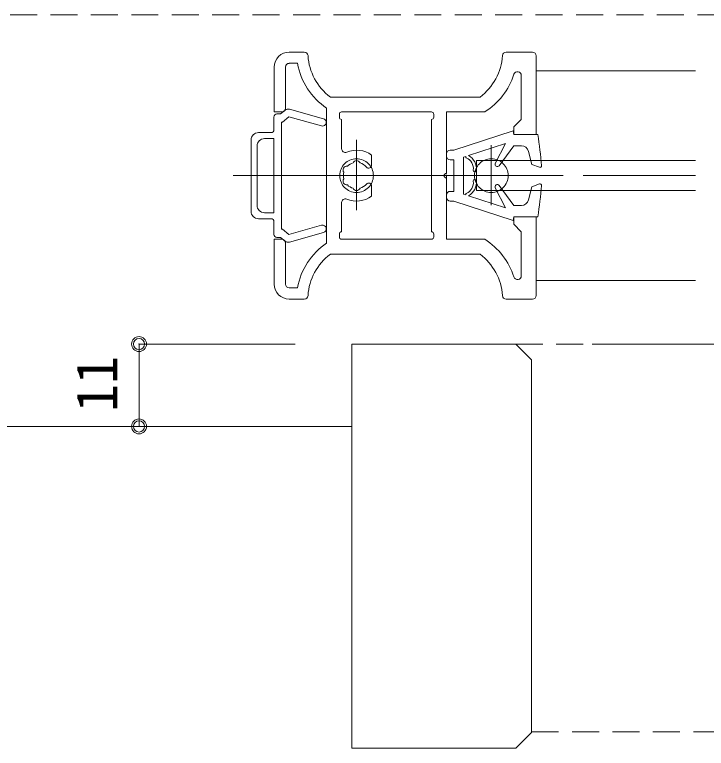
# Model space of a CAD drawing. Units: millimetres on the paper, enlarged 5 times, with parts at other scales. Extents: x -992 to 1008, y -685 to 700.
# Drawn here: x -589.6 to -435.6, y -444.3 to -281 of the extents above; entities that cross this region are included whole.
import ezdxf
from ezdxf.enums import TextEntityAlignment as Align

# ---------------------------------------------------------------- set-up
doc = ezdxf.new("R2010")
doc.units = ezdxf.units.MM
doc.header["$LTSCALE"] = 5
doc.header["$PDMODE"] = 32
doc.header["$PDSIZE"] = 2.5
for name, pattern in [('CHAIN1', [8, 5, -1, 1, -1]), ('DASHED1', [1.8, 1.2, -0.6]), ('DOUBLE_CHAIN1', [8.8, 5, -1, 0.6, -0.6, 0.6, -1])]:
    doc.linetypes.add(name, pattern=pattern)
doc.layers.add('2-0_18', color=7, linetype='Continuous', lineweight=18)
doc.styles.add('ＭＳ ゴシック', font='')
doc.styles.get('ＭＳ ゴシック').set_extended_font_data('MS Gothic')

msp = doc.modelspace()

# ---------------------------------------------------------------- linework, layer by layer
at = {"layer": '2-0_18', "linetype": 'DASHED1', "lineweight": 20}
for p, q in [((-743.603, -281.01), (-40.788, -281.01)), ((-478.033, -354.343), (-40.788, -354.343)), ((-474.498, -440.677), (-40.788, -440.677))]:
    msp.add_line(p, q, dxfattribs=at)
at = {"layer": '2-0_18'}
for p, q in [((-528.474, -289.343), (-525.114, -289.343)), ((-480.166, -289.343), (-474.307, -289.343)), ((-473.473, -290.177), (-473.473, -307.677)), ((-526.597, -291.843), (-528.474, -291.843)), ((-531.807, -302.677), (-531.807, -292.677)), ((-529.307, -292.677), (-529.307, -301.843)), ((-438.051, -293.51), (-473.474, -293.51)), ((-476.807, -294.548), (-476.807, -304.343)), ((-485.973, -299.343), (-519.307, -299.343)), ((-520.815, -304.173), (-528.437, -302.047)), ((-520.14, -316.343), (-520.14, -301.816)), ((-530.14, -302.677), (-531.807, -302.677)), ((-530.373, -303.093), (-531.21, -303.093)), ((-529.344, -302.24), (-530.373, -303.093)), ((-529.972, -304.927), (-528.549, -303.746)), ((-528.549, -303.746), (-521.263, -305.779)), ((-517.307, -303.843), (-517.307, -303.177)), ((-516.807, -302.677), (-496.807, -302.677)), ((-496.307, -303.843), (-496.307, -303.177)), ((-493.474, -302.677), (-484.934, -302.677)), ((-493.474, -316.343), (-493.474, -302.677)), ((-531.873, -303.826), (-531.873, -304.093)), ((-531.873, -306.593), (-531.873, -304.093)), ((-530.206, -304.927), (-529.972, -304.927)), ((-530.206, -304.927), (-530.206, -328.76)), ((-516.807, -310.843), (-516.807, -304.343)), ((-496.807, -304.343), (-496.807, -329.343)), ((-532.539, -307.26), (-535.291, -307.26)), ((-533.957, -308.593), (-531.873, -308.593)), ((-531.873, -308.593), (-531.873, -325.093)), ((-536.957, -324.76), (-536.957, -308.927)), ((-535.624, -323.427), (-535.624, -310.26)), ((-481.737, -314.638), (-478.473, -310.177)), ((-478.473, -310.177), (-476.788, -310.177)), ((-492.64, -311.177), (-491.807, -311.177)), ((-510.14, -314.557), (-510.14, -312.261)), ((-491.807, -313.343), (-492.64, -313.343)), ((-491.807, -320.343), (-491.807, -313.358)), ((-489.64, -320.942), (-489.64, -312.745)), ((-486.807, -320.177), (-486.807, -313.51)), ((-438.051, -313.51), (-486.807, -313.51)), ((-520.14, -331.871), (-520.14, -317.343)), ((-493.474, -331.01), (-493.474, -317.343)), ((-510.14, -319.129), (-510.14, -321.426)), ((-482.585, -319.572), (-480.307, -324.014)), ((-478.473, -323.51), (-481.737, -319.048)), ((-474.474, -319.343), (-475.167, -322.232)), ((-472.758, -318.698), (-474.474, -319.343)), ((-492.64, -320.343), (-491.807, -320.343)), ((-489.14, -321.107), (-489.64, -320.942)), ((-489.14, -320.976), (-489.14, -321.107)), ((-480.307, -324.014), (-488.524, -321.309)), ((-486.807, -320.177), (-438.051, -320.177)), ((-516.807, -329.343), (-516.807, -322.843)), ((-491.807, -322.51), (-492.64, -322.51)), ((-478.64, -326.843), (-491.807, -322.51)), ((-476.788, -323.51), (-478.473, -323.51)), ((-532.539, -326.427), (-535.3, -326.427)), ((-533.957, -325.093), (-531.873, -325.093)), ((-478.473, -326.01), (-478.64, -326.843)), ((-478.473, -326.01), (-473.14, -326.01)), ((-478.473, -327.677), (-478.473, -326.01)), ((-473.473, -326.01), (-473.473, -343.51)), ((-531.873, -327.093), (-531.873, -328.26)), ((-531.873, -328.26), (-531.873, -329.921)), ((-476.807, -329.343), (-478.473, -327.677)), ((-528.437, -331.64), (-520.815, -329.513)), ((-517.307, -330.51), (-517.307, -329.843)), ((-496.307, -330.51), (-496.307, -329.843)), ((-476.807, -329.343), (-476.807, -339.139)), ((-531.807, -331.01), (-530.14, -331.01)), ((-531.807, -341.01), (-531.807, -331.01)), ((-531.209, -330.593), (-530.373, -330.593)), ((-530.373, -330.593), (-529.344, -331.446)), ((-496.807, -331.01), (-516.807, -331.01)), ((-484.934, -331.01), (-493.474, -331.01)), ((-529.307, -331.843), (-529.307, -341.01)), ((-519.307, -334.343), (-485.973, -334.343)), ((-473.474, -340.177), (-438.051, -340.177)), ((-528.474, -341.843), (-526.597, -341.843)), ((-525.114, -344.343), (-528.474, -344.343)), ((-474.307, -344.343), (-480.166, -344.343)), ((-514.498, -354.343), (-514.498, -444.343)), ((-478.033, -354.343), (-514.498, -354.343)), ((-478.033, -354.343), (-474.498, -357.879)), ((-474.498, -440.808), (-474.498, -357.879)), ((-514.498, -372.677), (-783.603, -372.677)), ((-474.498, -440.808), (-478.033, -444.343)), ((-478.033, -444.343), (-514.498, -444.343))]:
    msp.add_line(p, q, dxfattribs=at)
at = {"layer": '2-0_18', "linetype": 'DOUBLE_CHAIN1'}
msp.add_line((-520.14, -330.177), (-520.14, -303.51), dxfattribs=at)
at = {"layer": '2-0_18', "linetype": 'DASHED1'}
msp.add_line((-493.473, -307.677), (-493.473, -326.01), dxfattribs=at)
at = {"layer": '2-0_18', "linetype": 'CHAIN1'}
for p, q in [((-513.474, -308.868), (-513.474, -324.565)), ((-483.474, -310.072), (-483.474, -323.406)), ((-438.051, -316.843), (-540.916, -316.843)), ((-521.646, -316.843), (-467.482, -316.843))]:
    msp.add_line(p, q, dxfattribs=at)
at = {"layer": '2-0_18', "color": 4}
for p, q in [((-561.901, -354.343), (-527.155, -354.343)), ((-561.901, -354.343), (-561.901, -372.677)), ((-413.031, -354.343), (-461.046, -354.343)), ((-561.901, -372.677), (-527.155, -372.677))]:
    msp.add_line(p, q, dxfattribs=at)
at = {"layer": '2-0_18'}
for points in [[(-473.14, -307.677), (-478.473, -307.677), (-478.473, -306.01), (-476.807, -304.343)], [(-491.807, -311.177), (-478.64, -306.843), (-478.473, -307.677)], [(-488.524, -312.377), (-480.307, -309.673), (-482.585, -314.115)], [(-475.167, -311.454), (-474.474, -314.343), (-472.758, -314.989)], [(-489.64, -312.745), (-489.14, -312.58), (-489.14, -312.711)], [(-521.263, -327.908), (-528.549, -329.941), (-529.972, -328.76), (-530.206, -328.76)]]:
    msp.add_lwpolyline(points, dxfattribs=at)
at = {"layer": '2-0_18', "linetype": 'DOUBLE_CHAIN1'}
for centre in [(-513.474, -316.843), (-483.474, -316.843)]:
    msp.add_circle(centre, 3.75, dxfattribs=at)
at = {"layer": '2-0_18', "color": 4}
for centre in [(-561.901, -354.343), (-561.901, -372.677)]:
    msp.add_circle(centre, 1.667, dxfattribs=at)
at = {"layer": '2-0_18'}
for centre, radius, start, end in [((-528.474, -292.677), 3.333, 90, 180), ((-525.114, -290.177), 0.833, 3.58331, 90), ((-511.807, -289.343), 12.5, 183.58331, 233.13009), ((-493.474, -289.343), 12.5, 306.86988, 356.41667), ((-480.166, -290.177), 0.833, 90, 176.41667), ((-474.307, -290.177), 0.833, 0, 90), ((-528.474, -292.677), 0.833, 90, 180), ((-511.807, -289.343), 15, 189.59405, 236.251), ((-477.64, -294.548), 0.833, 0, 161.80511), ((-493.474, -289.343), 15.833, 302.63688, 341.80511), ((-530.14, -301.843), 0.833, 270, 0), ((-528.706, -303.01), 1, 74.41074, 129.67924), ((-531.21, -303.763), 0.667, 83.74692, 185.47778), ((-516.807, -303.177), 0.5, 90, 180), ((-496.807, -303.177), 0.5, 0, 90), ((-521.039, -304.976), 0.833, 254.41073, 74.41074), ((-516.807, -303.843), 0.5, 180, 270), ((-496.807, -303.843), 0.5, 270, 0), ((-532.539, -306.593), 0.667, 270, 0), ((-535.291, -308.927), 1.667, 90, 180), ((-533.957, -310.26), 1.667, 90, 180), ((-555.397, -321.03), 83.333, 4.39027, 9.22102), ((-476.788, -311.843), 1.667, 13.49573, 90), ((-515.974, -310.843), 0.833, 180, 292.61985), ((-513.474, -316.843), 5.667, 53.96811, 112.61985), ((-492.64, -312.01), 0.833, 90, 180), ((-513.474, -314.343), 0.833, 22.02431, 157.97567), ((-492.64, -312.51), 0.833, 180, 270), ((-488.974, -312.711), 0.167, 180, 245.68424), ((-490.14, -315.293), 2.667, 352.65043, 65.68425), ((-490.14, -315.293), 3.333, 352.65043, 61.00494), ((-515.639, -315.593), 0.833, 82.02431, 217.97567), ((-513.474, -316.843), 2.917, 105.35887, 134.64111), ((-513.474, -316.843), 2.917, 40.1841, 74.64111), ((-510.767, -314.557), 0.626, 220.18409, 0), ((-482.14, -314.343), 0.5, 152.84901, 323.82075), ((-472.64, -314.677), 0.333, 249.3903, 4.39027), ((-513.474, -316.843), 2.917, 165.35887, 194.64111), ((-493.474, -316.843), 0.5, 90, 270), ((-487.165, -315.677), 0.333, 172.65043, 352.65043), ((-515.639, -318.093), 0.833, 142.0243, 277.97567), ((-490.14, -318.394), 2.667, 294.31573, 7.34955), ((-490.14, -318.394), 3.333, 298.99504, 7.34955), ((-487.165, -318.01), 0.333, 7.34955, 187.34954), ((-513.474, -316.843), 2.917, 225.35887, 254.64111), ((-513.474, -319.343), 0.833, 202.0243, 337.97567), ((-513.474, -316.843), 2.917, 285.35887, 319.81588), ((-510.767, -319.129), 0.626, 0, 139.81588), ((-482.14, -319.343), 0.5, 36.17923, 207.15097), ((-555.397, -312.656), 83.333, 350.77896, 355.60971), ((-472.64, -319.01), 0.333, 355.60971, 110.60968), ((-513.474, -316.843), 5.667, 247.38012, 306.03187), ((-492.64, -321.177), 0.833, 90, 180), ((-492.64, -321.677), 0.833, 180, 270), ((-488.974, -320.976), 0.167, 114.31573, 180), ((-515.974, -322.843), 0.833, 67.38013, 180), ((-476.788, -321.843), 1.667, 270, 346.50425), ((-535.291, -324.76), 1.667, 180, 270), ((-533.957, -323.427), 1.667, 180, 270), ((-532.539, -327.093), 0.667, 0, 90), ((-521.039, -328.711), 0.833, 285.58924, 105.58924), ((-531.209, -329.928), 0.667, 179.46746, 274.039), ((-516.807, -329.843), 0.5, 90, 180), ((-496.807, -329.843), 0.5, 0, 90), ((-530.14, -331.843), 0.833, 0, 90), ((-528.706, -330.677), 1, 230.32073, 285.58924), ((-516.807, -330.51), 0.5, 180, 270), ((-496.807, -330.51), 0.5, 270, 0), ((-493.474, -344.343), 15.833, 18.19487, 57.3631), ((-511.807, -344.343), 15, 123.74897, 170.40592), ((-511.807, -344.343), 12.5, 126.86988, 176.41667), ((-493.474, -344.343), 12.5, 3.58331, 53.1301), ((-477.64, -339.139), 0.833, 198.19487, 0), ((-528.474, -341.01), 3.333, 180, 270), ((-528.474, -341.01), 0.833, 180, 270), ((-525.114, -343.51), 0.833, 270, 356.41667), ((-480.166, -343.51), 0.833, 183.58331, 270), ((-474.307, -343.51), 0.833, 270, 0)]:
    msp.add_arc(centre, radius, start, end, dxfattribs=at)
at = {"layer": '2-0_18', "color": 1}
for p in [(-561.901, -354.343), (-561.901, -372.677)]:
    msp.add_point(p, dxfattribs=at)
at = {"layer": '2-0_18', "color": 5}
for p in [(-561.901, -354.343), (-561.901, -372.677)]:
    msp.add_point(p, dxfattribs=at)
at = {"layer": '2-0_18', "color": 4}
for p in [(-561.901, -354.343), (-561.901, -372.677)]:
    msp.add_point(p, dxfattribs=at)

# ---------------------------------------------------------------- texts
at = {"layer": '2-0_18', "style": 'ＭＳ ゴシック'}
msp.add_text('11', height=9.164, rotation=90, dxfattribs=at).set_placement((-564.004, -369.464), align=Align.BOTTOM_LEFT)

doc.saveas('drawing.dxf')
